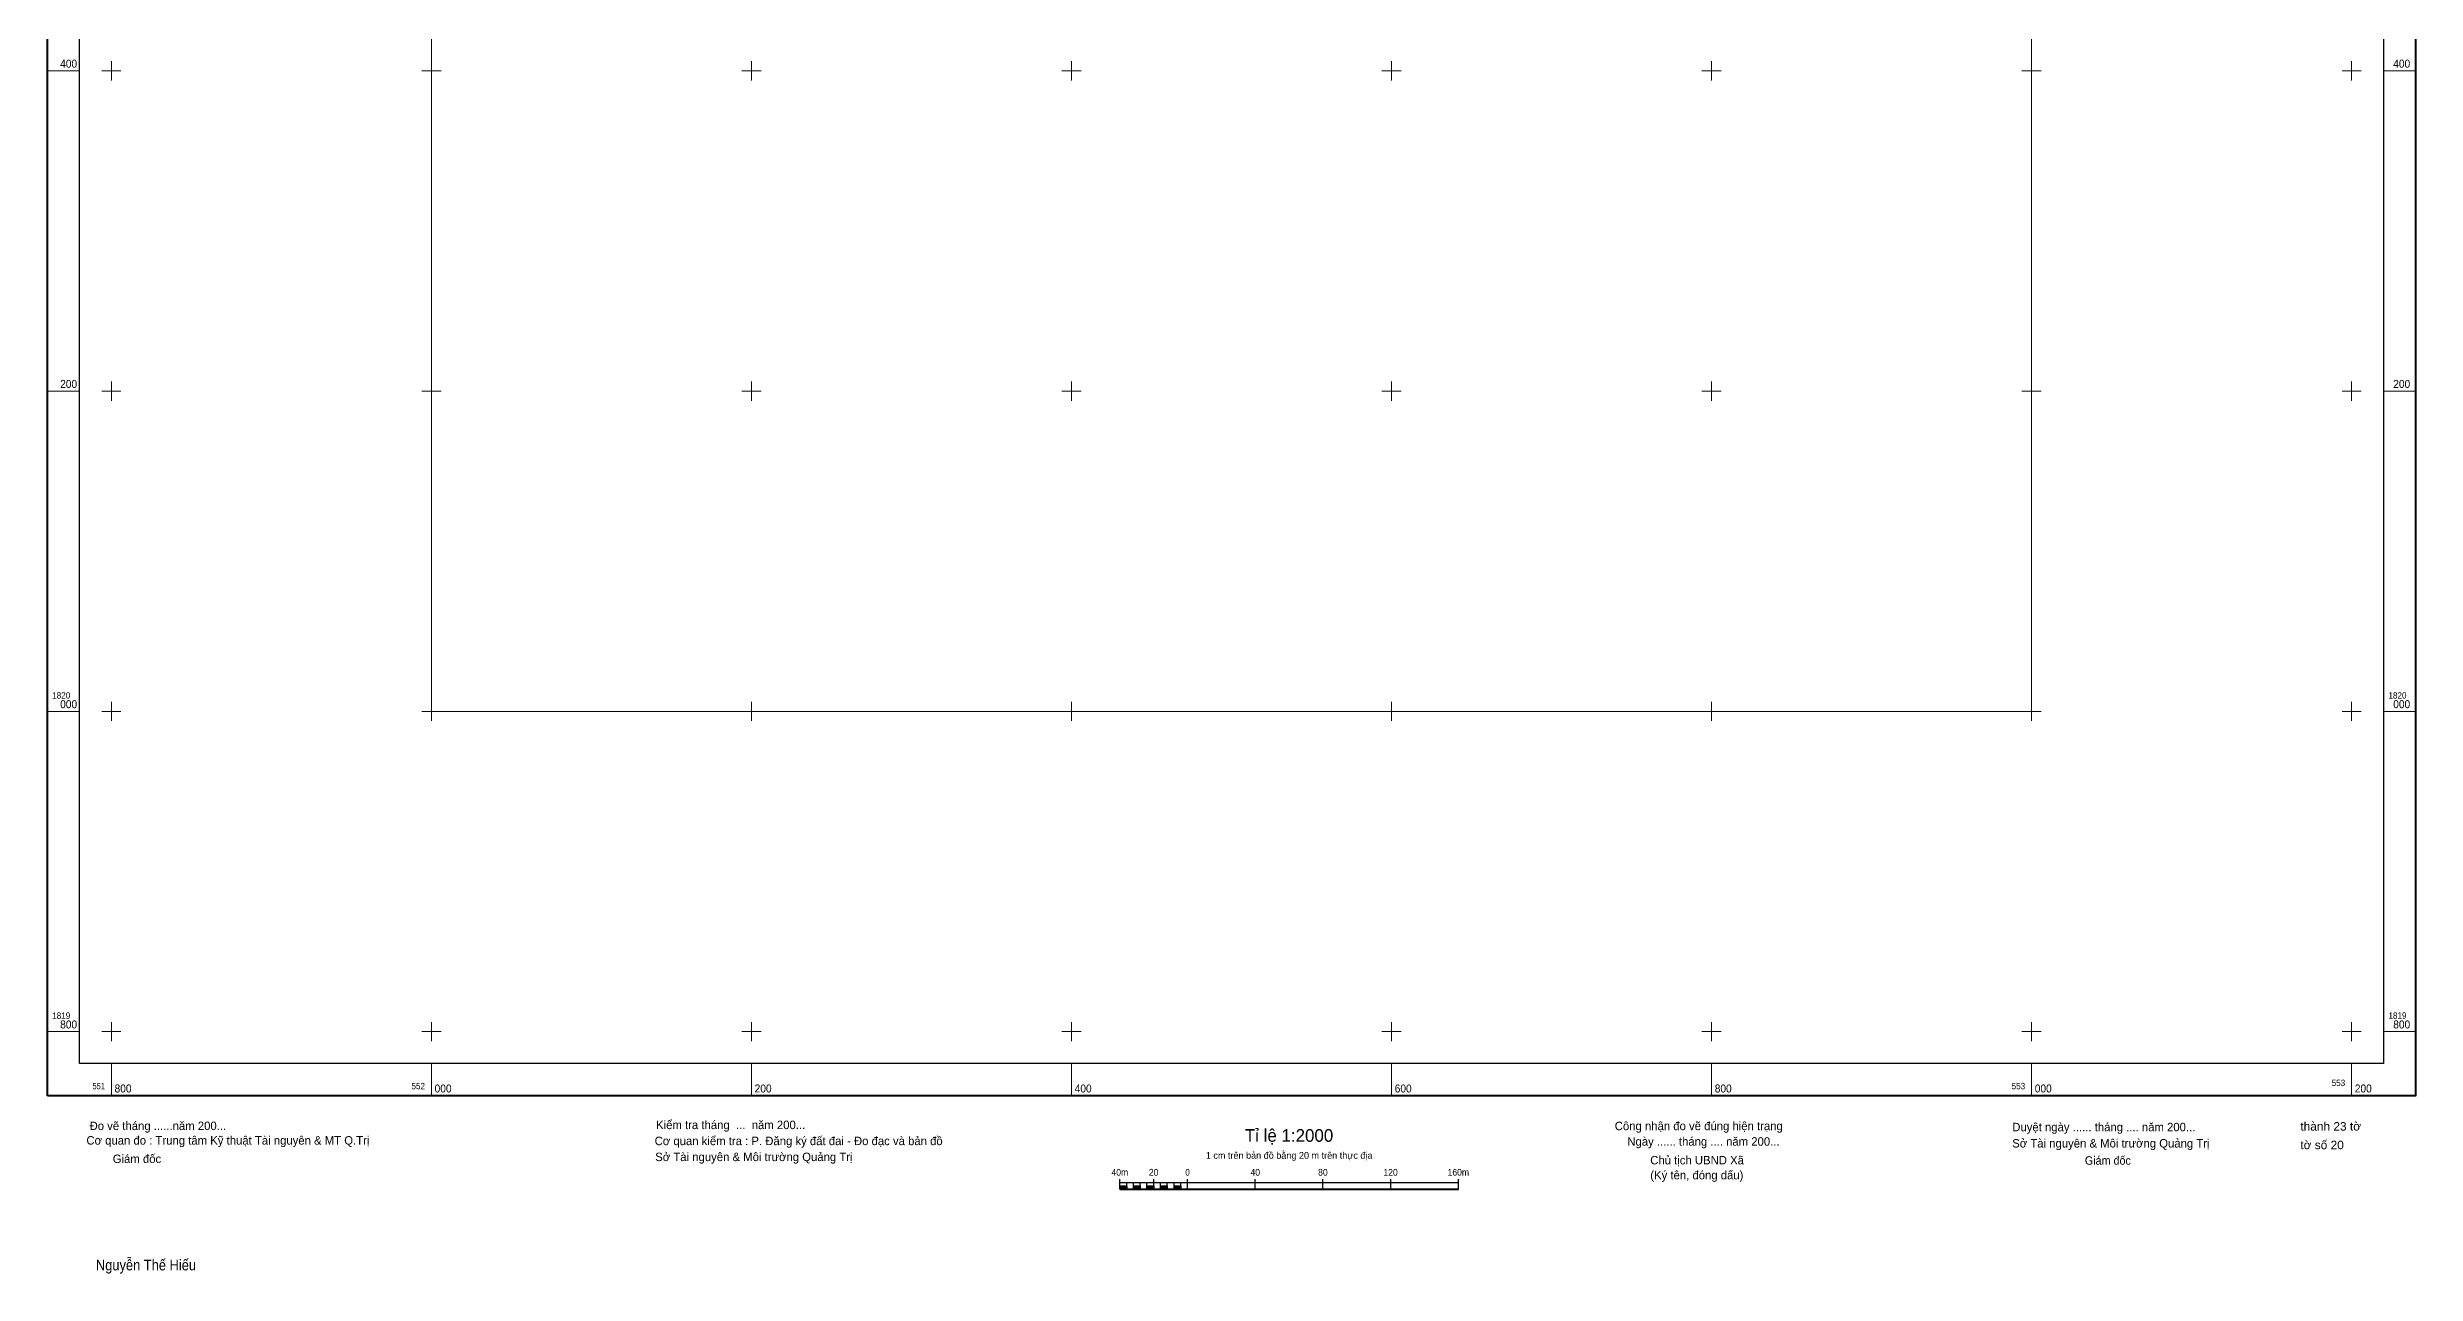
# Model space of a CAD drawing. Header units: metres. Extents: x 551760 to 553240, y 1819649 to 1821312.
# Drawn here: x 551760 to 553240, y 1819649 to 1820415 of the extents above; entities that cross this region are included whole.
import ezdxf
from ezdxf.enums import TextEntityAlignment as Align

# ---------------------------------------------------------------- set-up
doc = ezdxf.new("R2010")
doc.units = ezdxf.units.M
doc.header["$LTSCALE"] = 1.7
doc.layers.add('23', color=7, linetype='Continuous', lineweight=13)
doc.layers.add('63', color=7, linetype='Continuous', lineweight=13)

msp = doc.modelspace()

# ---------------------------------------------------------------- hatches: boundary and pattern name
at = {"layer": '63'}
for points in [[(552430.21, 1819701.61), (552430.21, 1819703.75), (552434.49, 1819703.75), (552434.49, 1819701.61)], [(552438.71, 1819701.61), (552438.71, 1819703.75), (552442.91, 1819703.75), (552442.91, 1819701.61)], [(552447.13, 1819701.61), (552447.13, 1819703.75), (552451.41, 1819703.75), (552451.41, 1819701.61)], [(552455.61, 1819701.61), (552455.61, 1819703.75), (552459.85, 1819703.75), (552459.85, 1819701.61)], [(552464.11, 1819701.61), (552464.11, 1819703.75), (552468.33, 1819703.75), (552468.33, 1819701.61)]]:
    msp.add_hatch(color=256, dxfattribs=at).paths.add_polyline_path(points)

# ---------------------------------------------------------------- linework, layer by layer
at = {"layer": '23'}
for p, q in [((552000, 1820000), (552000, 1821000)), ((553000, 1820000), (553000, 1821000)), ((552000, 1820000), (553000, 1820000))]:
    msp.add_line(p, q, dxfattribs=at)
at = {"layer": '63'}
for p, q in [((551760, 1820400), (551780, 1820400)), ((551794, 1820400), (551806, 1820400)), ((551800, 1820394), (551800, 1820406)), ((551994, 1820400), (552006, 1820400)), ((552000, 1820394), (552000, 1820406)), ((552194, 1820400), (552206, 1820400)), ((552200, 1820394), (552200, 1820406)), ((552394, 1820400), (552406, 1820400)), ((552400, 1820394), (552400, 1820406)), ((552594, 1820400), (552606, 1820400)), ((552600, 1820394), (552600, 1820406)), ((552794, 1820400), (552806, 1820400)), ((552800, 1820394), (552800, 1820406)), ((552994, 1820400), (553006, 1820400)), ((553000, 1820394), (553000, 1820406)), ((553194, 1820400), (553206, 1820400)), ((553200, 1820394), (553200, 1820406)), ((553220, 1820400), (553240, 1820400)), ((551760, 1820200), (551780, 1820200)), ((551794, 1820200), (551806, 1820200)), ((551800, 1820194), (551800, 1820206)), ((551994, 1820200), (552006, 1820200)), ((552000, 1820194), (552000, 1820206)), ((552194, 1820200), (552206, 1820200)), ((552200, 1820194), (552200, 1820206)), ((552394, 1820200), (552406, 1820200)), ((552400, 1820194), (552400, 1820206)), ((552594, 1820200), (552606, 1820200)), ((552600, 1820194), (552600, 1820206)), ((552794, 1820200), (552806, 1820200)), ((552800, 1820194), (552800, 1820206)), ((552994, 1820200), (553006, 1820200)), ((553000, 1820194), (553000, 1820206)), ((553194, 1820200), (553206, 1820200)), ((553200, 1820194), (553200, 1820206)), ((553220, 1820200), (553240, 1820200)), ((551800, 1819994), (551800, 1820006)), ((552000, 1819994), (552000, 1820006)), ((552200, 1819994), (552200, 1820006)), ((552400, 1819994), (552400, 1820006)), ((552600, 1819994), (552600, 1820006)), ((552800, 1819994), (552800, 1820006)), ((553000, 1819994), (553000, 1820006)), ((553200, 1819994), (553200, 1820006)), ((551760, 1820000), (551780, 1820000)), ((551794, 1820000), (551806, 1820000)), ((551994, 1820000), (552006, 1820000)), ((552194, 1820000), (552206, 1820000)), ((552394, 1820000), (552406, 1820000)), ((552594, 1820000), (552606, 1820000)), ((552794, 1820000), (552806, 1820000)), ((552994, 1820000), (553006, 1820000)), ((553194, 1820000), (553206, 1820000)), ((553220, 1820000), (553240, 1820000)), ((551760, 1819800), (551780, 1819800)), ((551794, 1819800), (551806, 1819800)), ((551800, 1819794), (551800, 1819806)), ((551994, 1819800), (552006, 1819800)), ((552000, 1819794), (552000, 1819806)), ((552194, 1819800), (552206, 1819800)), ((552200, 1819794), (552200, 1819806)), ((552394, 1819800), (552406, 1819800)), ((552400, 1819794), (552400, 1819806)), ((552594, 1819800), (552606, 1819800)), ((552600, 1819794), (552600, 1819806)), ((552794, 1819800), (552806, 1819800)), ((552800, 1819794), (552800, 1819806)), ((552994, 1819800), (553006, 1819800)), ((553000, 1819794), (553000, 1819806)), ((553194, 1819800), (553206, 1819800)), ((553200, 1819794), (553200, 1819806)), ((553220, 1819800), (553240, 1819800)), ((551800, 1819760), (551800, 1819780)), ((552000, 1819760), (552000, 1819780)), ((552200, 1819760), (552200, 1819780)), ((552400, 1819760), (552400, 1819780)), ((552600, 1819760), (552600, 1819780)), ((552800, 1819760), (552800, 1819780)), ((553000, 1819760), (553000, 1819780)), ((553200, 1819760), (553200, 1819780))]:
    msp.add_line(p, q, dxfattribs=at)
at = {"layer": '63', "lineweight": 25}
for p, q in [((552430.21, 1819701.61), (552430.21, 1819707.95)), ((552430.21, 1819705.85), (552641.79, 1819705.85)), ((552430.21, 1819701.61), (552430.21, 1819705.85)), ((552434.49, 1819701.61), (552434.49, 1819705.85)), ((552438.71, 1819701.61), (552438.71, 1819705.85)), ((552442.91, 1819701.61), (552442.91, 1819705.85)), ((552447.13, 1819701.61), (552447.13, 1819705.85)), ((552451.41, 1819701.61), (552451.41, 1819707.95)), ((552451.41, 1819701.61), (552451.41, 1819705.85)), ((552455.61, 1819701.61), (552455.61, 1819705.85)), ((552459.85, 1819701.61), (552459.85, 1819705.85)), ((552464.11, 1819701.61), (552464.11, 1819705.85)), ((552468.33, 1819701.61), (552468.33, 1819705.85)), ((552472.49, 1819701.61), (552472.49, 1819707.95)), ((552514.87, 1819701.61), (552514.87, 1819707.95)), ((552557.15, 1819701.61), (552557.15, 1819707.95)), ((552599.47, 1819701.61), (552599.47, 1819707.95)), ((552641.79, 1819701.61), (552641.79, 1819707.95))]:
    msp.add_line(p, q, dxfattribs=at)
at = {"layer": '63', "lineweight": 40}
msp.add_line((552430.21, 1819701.61), (552641.79, 1819701.61), dxfattribs=at)
msp.add_lwpolyline([(551760, 1819760), (551760, 1821240), (553240, 1821240), (553240, 1819760)], close=True, dxfattribs=at)
at = {"layer": '63', "lineweight": 25}
for points in [[(551780, 1819780), (551780, 1821220), (553220, 1821220), (553220, 1819780)], [(552430.21, 1819701.61), (552430.21, 1819703.75), (552434.49, 1819703.75), (552434.49, 1819701.61)], [(552438.71, 1819701.61), (552438.71, 1819703.75), (552442.91, 1819703.75), (552442.91, 1819701.61)], [(552447.13, 1819701.61), (552447.13, 1819703.75), (552451.41, 1819703.75), (552451.41, 1819701.61)], [(552455.61, 1819701.61), (552455.61, 1819703.75), (552459.85, 1819703.75), (552459.85, 1819701.61)], [(552464.11, 1819701.61), (552464.11, 1819703.75), (552468.33, 1819703.75), (552468.33, 1819701.61)]]:
    msp.add_lwpolyline(points, close=True, dxfattribs=at)

# ---------------------------------------------------------------- texts
at = {"layer": '63'}
for s, height, width, p in [('400', 5, 0.95, (551768, 1820402)), ('400', 5, 0.95, (553226, 1820402)), ('200', 5, 0.95, (551768, 1820202)), ('200', 5, 0.95, (553226, 1820202)), ('1820', 4, 0.95, (551763, 1820008)), ('000', 5, 0.95, (551768, 1820002)), ('1820', 4, 0.95, (553223, 1820008)), ('000', 5, 0.95, (553226, 1820002)), ('1819', 4, 0.95, (551763, 1819808)), ('1819', 4, 0.95, (553223, 1819808)), ('800', 5, 0.95, (551768, 1819802)), ('800', 5, 0.95, (553226, 1819802)), ('800', 5, 0.95, (551802, 1819762)), ('000', 5, 0.95, (552002, 1819762)), ('200', 5, 0.95, (552202, 1819762)), ('400', 5, 0.95, (552402, 1819762)), ('600', 5, 0.95, (552602, 1819762)), ('800', 5, 0.95, (552802, 1819762)), ('000', 5, 0.95, (553002, 1819762)), ('200', 5, 0.95, (553202, 1819762)), ('thành 23 tờ', 5.29, 1.05, (553167.95, 1819738.23)), ('Giám đốc ', 5.29, 0.95, (553033.29, 1819716.89)), ('tờ số 20', 5.29, 1.05, (553167.95, 1819726.59)), ('Nguyễn Thế Hiếu', 6.68, 0.9, (551790.34, 1819650.91))]:
    msp.add_text(s, height=height, dxfattribs=dict(at, width=width)).set_placement(p)
for s, width, p in [('551', 0.85, (551796, 1819764)), ('552', 0.95, (551996, 1819764)), ('553', 0.95, (552996, 1819764)), ('553', 0.95, (553196, 1819766))]:
    msp.add_text(s, height=4, dxfattribs=dict(at, width=width)).set_placement(p, align=Align.RIGHT)
for s, height, p in [('Cơ quan đo : Trung tâm Kỹ thuật Tài nguyên & MT Q.Trị', 5.29, (551784.4, 1819729.45)), ('Đo vẽ tháng ......năm 200...', 5.29, (551786.38, 1819738.53)), ('Cơ quan kiểm tra : P. Đăng ký đất đai - Đo đạc và bản đồ', 5.29, (552139.51, 1819729.11)), ('Kiểm tra tháng  ...  năm 200...', 5.29, (552140.41, 1819739.13)), ('Công nhận đo vẽ đúng hiện trạng', 5.29, (552739.5, 1819738.47)), ('Ngày ...... tháng .... năm 200...', 5.29, (552747.36, 1819728.77)), ('Duyệt ngày ...... tháng .... năm 200...', 5.29, (552987.92, 1819737.77)), ('Giám đốc', 5.29, (551800.86, 1819717.93)), ('Sở Tài nguyên & Môi trường Quảng Trị', 5.29, (552139.87, 1819719.15)), ('Chủ tịch UBND Xã', 5.29, (552761.67, 1819717.09)), ('Sở Tài nguyên & Môi trường Quảng Trị', 5.29, (552987.89, 1819727.63)), ('(Ký tên, đóng dấu) ', 5.287, (552761.73, 1819707.77))]:
    msp.add_text(s, height=height, dxfattribs=at).set_placement(p)
for s, height, p in [('Tỉ lệ 1:2000', 7.902, (552535.97, 1819731.21)), ('1 cm trên bản đồ bằng 20 m trên thực địa', 4.232, (552536.02, 1819720.59))]:
    msp.add_text(s, height=height, dxfattribs=at).set_placement(p, align=Align.CENTER)
for s, height, width, p in [('40m', 4.232, 0.95, (552430.2, 1819710.05)), ('20', 4.232, 0.95, (552451.35, 1819710.05)), ('0', 4.23, 0.9, (552472.53, 1819710.05)), ('40', 4.232, 0.95, (552514.85, 1819710.05)), ('80', 4.232, 0.95, (552557.13, 1819710.05)), ('120', 4.232, 0.95, (552599.42, 1819710.05)), ('160m', 4.232, 0.95, (552641.74, 1819710.05))]:
    msp.add_text(s, height=height, dxfattribs=dict(at, width=width)).set_placement(p, align=Align.CENTER)

doc.saveas('drawing.dxf')
